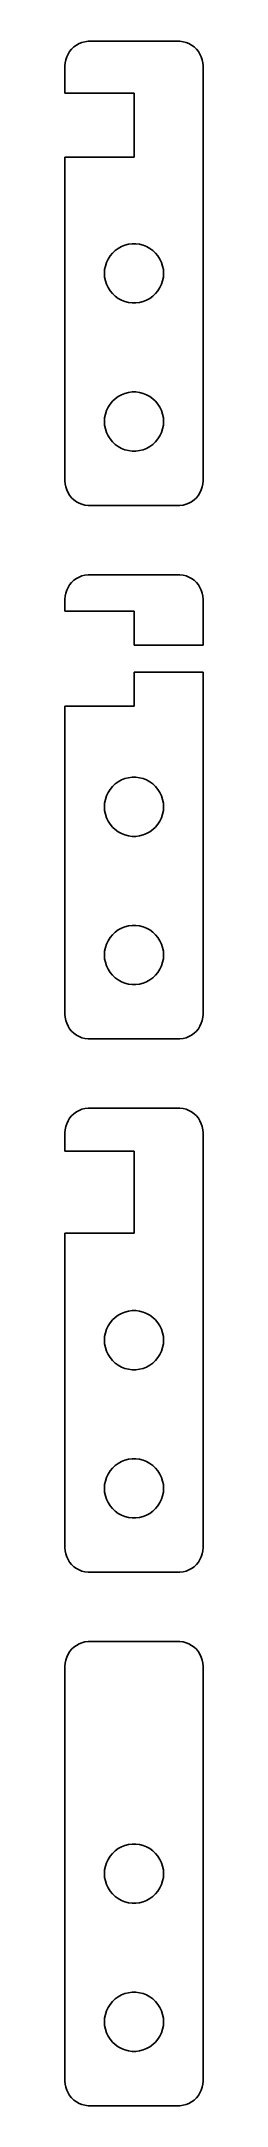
# Model space of a CAD drawing. Header units: metres. Extents: x -7 to 7, y -23 to 185.
import ezdxf

# ---------------------------------------------------------------- set-up
doc = ezdxf.new("R2010")
doc.units = ezdxf.units.M

msp = doc.modelspace()

# ---------------------------------------------------------------- linework, layer by layer
for p, q in [((-6.82443, 183.92), (-6.92145, 183.622)), ((-6.69077, 184.204), (-6.82443, 183.92)), ((-6.52254, 184.469), (-6.69077, 184.204)), ((-6.32242, 184.711), (-6.52254, 184.469)), ((-6.09355, 184.926), (-6.32242, 184.711)), ((-5.83955, 185.111), (-6.09355, 184.926)), ((-5.56444, 185.262), (-5.83955, 185.111)), ((-5.27254, 185.378), (-5.56444, 185.262)), ((-4.96844, 185.456), (-5.27254, 185.378)), ((-4.65697, 185.495), (-4.96844, 185.456)), ((4.65697, 185.495), (-4.65697, 185.495)), ((4.96844, 185.456), (4.65697, 185.495)), ((5.27254, 185.378), (4.96844, 185.456)), ((5.56444, 185.262), (5.27254, 185.378)), ((5.83955, 185.111), (5.56444, 185.262)), ((6.09355, 184.926), (5.83955, 185.111)), ((6.32242, 184.711), (6.09355, 184.926)), ((6.52254, 184.469), (6.32242, 184.711)), ((6.69077, 184.204), (6.52254, 184.469)), ((6.82443, 183.92), (6.69077, 184.204)), ((6.92145, 183.622), (6.82443, 183.92)), ((-6.98029, 183.313), (-7, 183)), ((-7, 183), (-7, 180.242)), ((-6.92145, 183.622), (-6.98029, 183.313)), ((6.98029, 183.313), (6.92145, 183.622)), ((7, 183), (6.98029, 183.313)), ((7, 141), (7, 183)), ((-7, 180.242), (0, 180.242)), ((0, 180.242), (0, 173.758)), ((0, 173.758), (-7, 173.758)), ((-7, 173.758), (-7, 141)), ((-2.90575, 162.746), (-2.78932, 163.104)), ((-2.78932, 163.104), (-2.62891, 163.445)), ((-2.62891, 163.445), (-2.42705, 163.763)), ((-2.42705, 163.763), (-2.1869, 164.054)), ((-2.1869, 164.054), (-1.91226, 164.312)), ((-1.91226, 164.312), (-1.60747, 164.533)), ((-1.60747, 164.533), (-1.27733, 164.714)), ((-1.27733, 164.714), (-0.927048, 164.853)), ((-0.927048, 164.853), (-0.562134, 164.947)), ((-0.562134, 164.947), (-0.18837, 164.994)), ((-0.18837, 164.994), (0.18837, 164.994)), ((0.18837, 164.994), (0.562134, 164.947)), ((0.562134, 164.947), (0.927048, 164.853)), ((0.927048, 164.853), (1.27733, 164.714)), ((1.27733, 164.714), (1.60747, 164.533)), ((1.60747, 164.533), (1.91226, 164.312)), ((1.91226, 164.312), (2.1869, 164.054)), ((2.1869, 164.054), (2.42705, 163.763)), ((2.42705, 163.763), (2.62891, 163.445)), ((2.62891, 163.445), (2.78932, 163.104)), ((2.78932, 163.104), (2.90575, 162.746)), ((-3, 162), (-2.97633, 162.376)), ((-2.97633, 161.624), (-3, 162)), ((-2.97633, 162.376), (-2.90575, 162.746)), ((-2.90575, 161.254), (-2.97633, 161.624)), ((-2.78932, 160.896), (-2.90575, 161.254)), ((2.90575, 161.254), (2.78932, 160.896)), ((2.90575, 162.746), (2.97633, 162.376)), ((2.97633, 161.624), (2.90575, 161.254)), ((2.97633, 162.376), (3, 162)), ((3, 162), (2.97633, 161.624)), ((-2.62891, 160.555), (-2.78932, 160.896)), ((-2.42705, 160.237), (-2.62891, 160.555)), ((-2.1869, 159.946), (-2.42705, 160.237)), ((-1.91226, 159.688), (-2.1869, 159.946)), ((-1.60747, 159.467), (-1.91226, 159.688)), ((-1.27733, 159.286), (-1.60747, 159.467)), ((-0.927048, 159.147), (-1.27733, 159.286)), ((-0.562134, 159.053), (-0.927048, 159.147)), ((-0.18837, 159.006), (-0.562134, 159.053)), ((0.18837, 159.006), (-0.18837, 159.006)), ((0.562134, 159.053), (0.18837, 159.006)), ((0.927048, 159.147), (0.562134, 159.053)), ((1.27733, 159.286), (0.927048, 159.147)), ((1.60747, 159.467), (1.27733, 159.286)), ((1.91226, 159.688), (1.60747, 159.467)), ((2.1869, 159.946), (1.91226, 159.688)), ((2.42705, 160.237), (2.1869, 159.946)), ((2.62891, 160.555), (2.42705, 160.237)), ((2.78932, 160.896), (2.62891, 160.555)), ((-2.78932, 148.104), (-2.62891, 148.445)), ((-2.62891, 148.445), (-2.42705, 148.763)), ((-2.42705, 148.763), (-2.1869, 149.054)), ((-2.1869, 149.054), (-1.91226, 149.312)), ((-1.91226, 149.312), (-1.60747, 149.533)), ((-1.60747, 149.533), (-1.27733, 149.714)), ((-1.27733, 149.714), (-0.927048, 149.853)), ((-0.927048, 149.853), (-0.562134, 149.947)), ((-0.562134, 149.947), (-0.18837, 149.994)), ((-0.18837, 149.994), (0.18837, 149.994)), ((0.18837, 149.994), (0.562134, 149.947)), ((0.562134, 149.947), (0.927048, 149.853)), ((0.927048, 149.853), (1.27733, 149.714)), ((1.27733, 149.714), (1.60747, 149.533)), ((1.60747, 149.533), (1.91226, 149.312)), ((1.91226, 149.312), (2.1869, 149.054)), ((2.1869, 149.054), (2.42705, 148.763)), ((2.42705, 148.763), (2.62891, 148.445)), ((2.62891, 148.445), (2.78932, 148.104)), ((-3, 147), (-2.97633, 147.376)), ((-2.97633, 146.624), (-3, 147)), ((-2.97633, 147.376), (-2.90575, 147.746)), ((-2.90575, 146.254), (-2.97633, 146.624)), ((-2.90575, 147.746), (-2.78932, 148.104)), ((2.78932, 148.104), (2.90575, 147.746)), ((2.90575, 147.746), (2.97633, 147.376)), ((2.97633, 146.624), (2.90575, 146.254)), ((2.97633, 147.376), (3, 147)), ((3, 147), (2.97633, 146.624)), ((-2.78932, 145.896), (-2.90575, 146.254)), ((-2.62891, 145.555), (-2.78932, 145.896)), ((-2.42705, 145.237), (-2.62891, 145.555)), ((-2.1869, 144.946), (-2.42705, 145.237)), ((-1.91226, 144.688), (-2.1869, 144.946)), ((-1.60747, 144.467), (-1.91226, 144.688)), ((-1.27733, 144.286), (-1.60747, 144.467)), ((-0.927048, 144.147), (-1.27733, 144.286)), ((1.27733, 144.286), (0.927048, 144.147)), ((1.60747, 144.467), (1.27733, 144.286)), ((1.91226, 144.688), (1.60747, 144.467)), ((2.1869, 144.946), (1.91226, 144.688)), ((2.42705, 145.237), (2.1869, 144.946)), ((2.62891, 145.555), (2.42705, 145.237)), ((2.78932, 145.896), (2.62891, 145.555)), ((2.90575, 146.254), (2.78932, 145.896)), ((-0.562134, 144.053), (-0.927048, 144.147)), ((-0.18837, 144.006), (-0.562134, 144.053)), ((0.18837, 144.006), (-0.18837, 144.006)), ((0.562134, 144.053), (0.18837, 144.006)), ((0.927048, 144.147), (0.562134, 144.053)), ((-7, 141), (-6.98029, 140.687)), ((-6.98029, 140.687), (-6.92145, 140.378)), ((-6.92145, 140.378), (-6.82443, 140.08)), ((-6.82443, 140.08), (-6.69077, 139.796)), ((6.69077, 139.796), (6.82443, 140.08)), ((6.82443, 140.08), (6.92145, 140.378)), ((6.92145, 140.378), (6.98029, 140.687)), ((6.98029, 140.687), (7, 141)), ((-6.69077, 139.796), (-6.52254, 139.531)), ((-6.52254, 139.531), (-6.32242, 139.289)), ((-6.32242, 139.289), (-6.09355, 139.074)), ((-6.09355, 139.074), (-5.83955, 138.889)), ((-5.83955, 138.889), (-5.56444, 138.738)), ((-5.56444, 138.738), (-5.27254, 138.622)), ((-5.27254, 138.622), (-4.96844, 138.544)), ((-4.96844, 138.544), (-4.65697, 138.505)), ((-4.65697, 138.505), (4.65697, 138.505)), ((4.65697, 138.505), (4.96844, 138.544)), ((4.96844, 138.544), (5.27254, 138.622)), ((5.27254, 138.622), (5.56444, 138.738)), ((5.56444, 138.738), (5.83955, 138.889)), ((5.83955, 138.889), (6.09355, 139.074)), ((6.09355, 139.074), (6.32242, 139.289)), ((6.32242, 139.289), (6.52254, 139.531)), ((6.52254, 139.531), (6.69077, 139.796)), ((-6.92145, 129.622), (-6.98029, 129.313)), ((-6.82443, 129.92), (-6.92145, 129.622)), ((-6.69077, 130.204), (-6.82443, 129.92)), ((-6.52254, 130.469), (-6.69077, 130.204)), ((-6.32242, 130.711), (-6.52254, 130.469)), ((-6.09355, 130.926), (-6.32242, 130.711)), ((-5.83955, 131.111), (-6.09355, 130.926)), ((-5.56444, 131.262), (-5.83955, 131.111)), ((-5.27254, 131.378), (-5.56444, 131.262)), ((-4.96844, 131.456), (-5.27254, 131.378)), ((-4.65697, 131.495), (-4.96844, 131.456)), ((4.65697, 131.495), (-4.65697, 131.495)), ((4.96844, 131.456), (4.65697, 131.495)), ((5.27254, 131.378), (4.96844, 131.456)), ((5.56444, 131.262), (5.27254, 131.378)), ((5.83955, 131.111), (5.56444, 131.262)), ((6.09355, 130.926), (5.83955, 131.111)), ((6.32242, 130.711), (6.09355, 130.926)), ((6.52254, 130.469), (6.32242, 130.711)), ((6.69077, 130.204), (6.52254, 130.469)), ((6.82443, 129.92), (6.69077, 130.204)), ((6.92145, 129.622), (6.82443, 129.92)), ((6.98029, 129.313), (6.92145, 129.622)), ((-6.98029, 129.313), (-7, 129)), ((-7, 129), (-7, 127.803)), ((-7, 127.803), (0, 127.803)), ((0, 127.803), (0, 124.373)), ((7, 129), (6.98029, 129.313)), ((7, 124.373), (7, 129)), ((0, 124.373), (7, 124.373)), ((7, 121.627), (0, 121.627)), ((0, 121.627), (0, 118.197)), ((7, 87), (7, 121.627)), ((0, 118.197), (-7, 118.197)), ((-7, 118.197), (-7, 87)), ((-1.27733, 110.714), (-0.927048, 110.853)), ((-0.927048, 110.853), (-0.562134, 110.947)), ((-0.562134, 110.947), (-0.18837, 110.994)), ((-0.18837, 110.994), (0.18837, 110.994)), ((0.18837, 110.994), (0.562134, 110.947)), ((0.562134, 110.947), (0.927048, 110.853)), ((0.927048, 110.853), (1.27733, 110.714)), ((-2.97633, 108.376), (-2.90575, 108.746)), ((-2.90575, 108.746), (-2.78932, 109.104)), ((-2.78932, 109.104), (-2.62891, 109.445)), ((-2.62891, 109.445), (-2.42705, 109.763)), ((-2.42705, 109.763), (-2.1869, 110.054)), ((-2.1869, 110.054), (-1.91226, 110.312)), ((-1.91226, 110.312), (-1.60747, 110.533)), ((-1.60747, 110.533), (-1.27733, 110.714)), ((1.27733, 110.714), (1.60747, 110.533)), ((1.60747, 110.533), (1.91226, 110.312)), ((1.91226, 110.312), (2.1869, 110.054)), ((2.1869, 110.054), (2.42705, 109.763)), ((2.42705, 109.763), (2.62891, 109.445)), ((2.62891, 109.445), (2.78932, 109.104)), ((2.78932, 109.104), (2.90575, 108.746)), ((2.90575, 108.746), (2.97633, 108.376)), ((-3, 108), (-2.97633, 108.376)), ((-2.97633, 107.624), (-3, 108)), ((-2.90575, 107.254), (-2.97633, 107.624)), ((-2.78932, 106.896), (-2.90575, 107.254)), ((-2.62891, 106.555), (-2.78932, 106.896)), ((2.78932, 106.896), (2.62891, 106.555)), ((2.90575, 107.254), (2.78932, 106.896)), ((2.97633, 107.624), (2.90575, 107.254)), ((2.97633, 108.376), (3, 108)), ((3, 108), (2.97633, 107.624)), ((-2.42705, 106.237), (-2.62891, 106.555)), ((-2.1869, 105.946), (-2.42705, 106.237)), ((-1.91226, 105.688), (-2.1869, 105.946)), ((-1.60747, 105.467), (-1.91226, 105.688)), ((-1.27733, 105.286), (-1.60747, 105.467)), ((-0.927048, 105.147), (-1.27733, 105.286)), ((-0.562134, 105.053), (-0.927048, 105.147)), ((-0.18837, 105.006), (-0.562134, 105.053)), ((0.18837, 105.006), (-0.18837, 105.006)), ((0.562134, 105.053), (0.18837, 105.006)), ((0.927048, 105.147), (0.562134, 105.053)), ((1.27733, 105.286), (0.927048, 105.147)), ((1.60747, 105.467), (1.27733, 105.286)), ((1.91226, 105.688), (1.60747, 105.467)), ((2.1869, 105.946), (1.91226, 105.688)), ((2.42705, 106.237), (2.1869, 105.946)), ((2.62891, 106.555), (2.42705, 106.237)), ((-2.90575, 93.7461), (-2.78932, 94.1044)), ((-2.78932, 94.1044), (-2.62891, 94.4453)), ((-2.62891, 94.4453), (-2.42705, 94.7634)), ((-2.42705, 94.7634), (-2.1869, 95.0536)), ((-2.1869, 95.0536), (-1.91226, 95.3116)), ((-1.91226, 95.3116), (-1.60747, 95.533)), ((-1.60747, 95.533), (-1.27733, 95.7145)), ((-1.27733, 95.7145), (-0.927048, 95.8532)), ((-0.927048, 95.8532), (-0.562134, 95.9469)), ((-0.562134, 95.9469), (-0.18837, 95.9941)), ((-0.18837, 95.9941), (0.18837, 95.9941)), ((0.18837, 95.9941), (0.562134, 95.9469)), ((0.562134, 95.9469), (0.927048, 95.8532)), ((0.927048, 95.8532), (1.27733, 95.7145)), ((1.27733, 95.7145), (1.60747, 95.533)), ((1.60747, 95.533), (1.91226, 95.3116)), ((1.91226, 95.3116), (2.1869, 95.0536)), ((2.1869, 95.0536), (2.42705, 94.7634)), ((2.42705, 94.7634), (2.62891, 94.4453)), ((2.62891, 94.4453), (2.78932, 94.1044)), ((2.78932, 94.1044), (2.90575, 93.7461)), ((-3, 93), (-2.97633, 93.376)), ((-2.97633, 92.624), (-3, 93)), ((-2.97633, 93.376), (-2.90575, 93.7461)), ((-2.90575, 92.2539), (-2.97633, 92.624)), ((-2.78932, 91.8956), (-2.90575, 92.2539)), ((2.90575, 92.2539), (2.78932, 91.8956)), ((2.90575, 93.7461), (2.97633, 93.376)), ((2.97633, 92.624), (2.90575, 92.2539)), ((2.97633, 93.376), (3, 93)), ((3, 93), (2.97633, 92.624)), ((-2.62891, 91.5547), (-2.78932, 91.8956)), ((-2.42705, 91.2366), (-2.62891, 91.5547)), ((-2.1869, 90.9464), (-2.42705, 91.2366)), ((-1.91226, 90.6885), (-2.1869, 90.9464)), ((-1.60747, 90.467), (-1.91226, 90.6885)), ((-1.27733, 90.2855), (-1.60747, 90.467)), ((-0.927048, 90.1468), (-1.27733, 90.2855)), ((-0.562134, 90.0531), (-0.927048, 90.1468)), ((-0.18837, 90.0059), (-0.562134, 90.0531)), ((0.18837, 90.0059), (-0.18837, 90.0059)), ((0.562134, 90.0531), (0.18837, 90.0059)), ((0.927048, 90.1468), (0.562134, 90.0531)), ((1.27733, 90.2855), (0.927048, 90.1468)), ((1.60747, 90.467), (1.27733, 90.2855)), ((1.91226, 90.6885), (1.60747, 90.467)), ((2.1869, 90.9464), (1.91226, 90.6885)), ((2.42705, 91.2366), (2.1869, 90.9464)), ((2.62891, 91.5547), (2.42705, 91.2366)), ((2.78932, 91.8956), (2.62891, 91.5547)), ((-7, 87), (-6.98029, 86.6867)), ((-6.98029, 86.6867), (-6.92145, 86.3783)), ((-6.92145, 86.3783), (-6.82443, 86.0797)), ((-6.82443, 86.0797), (-6.69077, 85.7956)), ((-6.69077, 85.7956), (-6.52254, 85.5305)), ((6.52254, 85.5305), (6.69077, 85.7956)), ((6.69077, 85.7956), (6.82443, 86.0797)), ((6.82443, 86.0797), (6.92145, 86.3783)), ((6.92145, 86.3783), (6.98029, 86.6867)), ((6.98029, 86.6867), (7, 87)), ((-6.52254, 85.5305), (-6.32242, 85.2886)), ((-6.32242, 85.2886), (-6.09355, 85.0737)), ((-6.09355, 85.0737), (-5.83955, 84.8892)), ((-5.83955, 84.8892), (-5.56444, 84.7379)), ((-5.56444, 84.7379), (-5.27254, 84.6224)), ((-5.27254, 84.6224), (-4.96844, 84.5443)), ((-4.96844, 84.5443), (-4.65697, 84.5049)), ((-4.65697, 84.5049), (4.65697, 84.5049)), ((4.65697, 84.5049), (4.96844, 84.5443)), ((4.96844, 84.5443), (5.27254, 84.6224)), ((5.27254, 84.6224), (5.56444, 84.7379)), ((5.56444, 84.7379), (5.83955, 84.8892)), ((5.83955, 84.8892), (6.09355, 85.0737)), ((6.09355, 85.0737), (6.32242, 85.2886)), ((6.32242, 85.2886), (6.52254, 85.5305)), ((-5.27254, 77.3776), (-5.56444, 77.2621)), ((-4.96844, 77.4557), (-5.27254, 77.3776)), ((-4.65697, 77.4951), (-4.96844, 77.4557)), ((4.65697, 77.4951), (-4.65697, 77.4951)), ((4.96844, 77.4557), (4.65697, 77.4951)), ((5.27254, 77.3776), (4.96844, 77.4557)), ((5.56444, 77.2621), (5.27254, 77.3776)), ((-6.98029, 75.3133), (-7, 75)), ((-6.92145, 75.6217), (-6.98029, 75.3133)), ((-6.82443, 75.9203), (-6.92145, 75.6217)), ((-6.69077, 76.2044), (-6.82443, 75.9203)), ((-6.52254, 76.4695), (-6.69077, 76.2044)), ((-6.32242, 76.7114), (-6.52254, 76.4695)), ((-6.09355, 76.9263), (-6.32242, 76.7114)), ((-5.83955, 77.1108), (-6.09355, 76.9263)), ((-5.56444, 77.2621), (-5.83955, 77.1108)), ((5.83955, 77.1108), (5.56444, 77.2621)), ((6.09355, 76.9263), (5.83955, 77.1108)), ((6.32242, 76.7114), (6.09355, 76.9263)), ((6.52254, 76.4695), (6.32242, 76.7114)), ((6.69077, 76.2044), (6.52254, 76.4695)), ((6.82443, 75.9203), (6.69077, 76.2044)), ((6.92145, 75.6217), (6.82443, 75.9203)), ((6.98029, 75.3133), (6.92145, 75.6217)), ((7, 75), (6.98029, 75.3133)), ((-7, 75), (-7, 73.1493)), ((-7, 73.1493), (0, 73.1493)), ((0, 73.1493), (0, 64.8507)), ((7, 33), (7, 75)), ((0, 64.8507), (-7, 64.8507)), ((-7, 64.8507), (-7, 33)), ((-1.91226, 56.3115), (-1.60747, 56.533)), ((-1.60747, 56.533), (-1.27733, 56.7145)), ((-1.27733, 56.7145), (-0.927048, 56.8532)), ((-0.927048, 56.8532), (-0.562134, 56.9469)), ((-0.562134, 56.9469), (-0.18837, 56.9941)), ((-0.18837, 56.9941), (0.18837, 56.9941)), ((0.18837, 56.9941), (0.562134, 56.9469)), ((0.562134, 56.9469), (0.927048, 56.8532)), ((0.927048, 56.8532), (1.27733, 56.7145)), ((1.27733, 56.7145), (1.60747, 56.533)), ((1.60747, 56.533), (1.91226, 56.3115)), ((-3, 54), (-2.97633, 54.376)), ((-2.97633, 54.376), (-2.90575, 54.7461)), ((-2.90575, 54.7461), (-2.78932, 55.1044)), ((-2.78932, 55.1044), (-2.62891, 55.4453)), ((-2.62891, 55.4453), (-2.42705, 55.7634)), ((-2.42705, 55.7634), (-2.1869, 56.0536)), ((-2.1869, 56.0536), (-1.91226, 56.3115)), ((1.91226, 56.3115), (2.1869, 56.0536)), ((2.1869, 56.0536), (2.42705, 55.7634)), ((2.42705, 55.7634), (2.62891, 55.4453)), ((2.62891, 55.4453), (2.78932, 55.1044)), ((2.78932, 55.1044), (2.90575, 54.7461)), ((2.90575, 54.7461), (2.97633, 54.376)), ((2.97633, 54.376), (3, 54)), ((-2.97633, 53.624), (-3, 54)), ((-2.90575, 53.2539), (-2.97633, 53.624)), ((-2.78932, 52.8956), (-2.90575, 53.2539)), ((-2.62891, 52.5547), (-2.78932, 52.8956)), ((-2.42705, 52.2366), (-2.62891, 52.5547)), ((2.62891, 52.5547), (2.42705, 52.2366)), ((2.78932, 52.8956), (2.62891, 52.5547)), ((2.90575, 53.2539), (2.78932, 52.8956)), ((2.97633, 53.624), (2.90575, 53.2539)), ((3, 54), (2.97633, 53.624)), ((-2.1869, 51.9464), (-2.42705, 52.2366)), ((-1.91226, 51.6885), (-2.1869, 51.9464)), ((-1.60747, 51.467), (-1.91226, 51.6885)), ((-1.27733, 51.2855), (-1.60747, 51.467)), ((-0.927048, 51.1468), (-1.27733, 51.2855)), ((-0.562134, 51.0531), (-0.927048, 51.1468)), ((-0.18837, 51.0059), (-0.562134, 51.0531)), ((0.18837, 51.0059), (-0.18837, 51.0059)), ((0.562134, 51.0531), (0.18837, 51.0059)), ((0.927048, 51.1468), (0.562134, 51.0531)), ((1.27733, 51.2855), (0.927048, 51.1468)), ((1.60747, 51.467), (1.27733, 51.2855)), ((1.91226, 51.6885), (1.60747, 51.467)), ((2.1869, 51.9464), (1.91226, 51.6885)), ((2.42705, 52.2366), (2.1869, 51.9464)), ((-1.27733, 41.7145), (-0.927048, 41.8532)), ((-0.927048, 41.8532), (-0.562134, 41.9469)), ((-0.562134, 41.9469), (-0.18837, 41.9941)), ((-0.18837, 41.9941), (0.18837, 41.9941)), ((0.18837, 41.9941), (0.562134, 41.9469)), ((0.562134, 41.9469), (0.927048, 41.8532)), ((0.927048, 41.8532), (1.27733, 41.7145)), ((-2.97633, 39.376), (-2.90575, 39.7461)), ((-2.90575, 39.7461), (-2.78932, 40.1044)), ((-2.78932, 40.1044), (-2.62891, 40.4453)), ((-2.62891, 40.4453), (-2.42705, 40.7634)), ((-2.42705, 40.7634), (-2.1869, 41.0536)), ((-2.1869, 41.0536), (-1.91226, 41.3116)), ((-1.91226, 41.3116), (-1.60747, 41.533)), ((-1.60747, 41.533), (-1.27733, 41.7145)), ((1.27733, 41.7145), (1.60747, 41.533)), ((1.60747, 41.533), (1.91226, 41.3116)), ((1.91226, 41.3116), (2.1869, 41.0536)), ((2.1869, 41.0536), (2.42705, 40.7634)), ((2.42705, 40.7634), (2.62891, 40.4453)), ((2.62891, 40.4453), (2.78932, 40.1044)), ((2.78932, 40.1044), (2.90575, 39.7461)), ((2.90575, 39.7461), (2.97633, 39.376)), ((-3, 39), (-2.97633, 39.376)), ((-2.97633, 38.624), (-3, 39)), ((-2.90575, 38.2539), (-2.97633, 38.624)), ((-2.78932, 37.8956), (-2.90575, 38.2539)), ((-2.62891, 37.5547), (-2.78932, 37.8956)), ((2.78932, 37.8956), (2.62891, 37.5547)), ((2.90575, 38.2539), (2.78932, 37.8956)), ((2.97633, 38.624), (2.90575, 38.2539)), ((2.97633, 39.376), (3, 39)), ((3, 39), (2.97633, 38.624)), ((-2.42705, 37.2366), (-2.62891, 37.5547)), ((-2.1869, 36.9464), (-2.42705, 37.2366)), ((-1.91226, 36.6885), (-2.1869, 36.9464)), ((-1.60747, 36.467), (-1.91226, 36.6885)), ((-1.27733, 36.2855), (-1.60747, 36.467)), ((-0.927048, 36.1468), (-1.27733, 36.2855)), ((-0.562134, 36.0531), (-0.927048, 36.1468)), ((-0.18837, 36.0059), (-0.562134, 36.0531)), ((0.18837, 36.0059), (-0.18837, 36.0059)), ((0.562134, 36.0531), (0.18837, 36.0059)), ((0.927048, 36.1468), (0.562134, 36.0531)), ((1.27733, 36.2855), (0.927048, 36.1468)), ((1.60747, 36.467), (1.27733, 36.2855)), ((1.91226, 36.6885), (1.60747, 36.467)), ((2.1869, 36.9464), (1.91226, 36.6885)), ((2.42705, 37.2366), (2.1869, 36.9464)), ((2.62891, 37.5547), (2.42705, 37.2366)), ((-7, 33), (-6.98029, 32.6867)), ((-6.98029, 32.6867), (-6.92145, 32.3783)), ((-6.92145, 32.3783), (-6.82443, 32.0797)), ((-6.82443, 32.0797), (-6.69077, 31.7956)), ((-6.69077, 31.7956), (-6.52254, 31.5305)), ((-6.52254, 31.5305), (-6.32242, 31.2886)), ((6.32242, 31.2886), (6.52254, 31.5305)), ((6.52254, 31.5305), (6.69077, 31.7956)), ((6.69077, 31.7956), (6.82443, 32.0797)), ((6.82443, 32.0797), (6.92145, 32.3783)), ((6.92145, 32.3783), (6.98029, 32.6867)), ((6.98029, 32.6867), (7, 33)), ((-6.32242, 31.2886), (-6.09355, 31.0737)), ((-6.09355, 31.0737), (-5.83955, 30.8892)), ((-5.83955, 30.8892), (-5.56444, 30.7379)), ((-5.56444, 30.7379), (-5.27254, 30.6224)), ((-5.27254, 30.6224), (-4.96844, 30.5443)), ((-4.96844, 30.5443), (-4.65697, 30.5049)), ((-4.65697, 30.5049), (4.65697, 30.5049)), ((4.65697, 30.5049), (4.96844, 30.5443)), ((4.96844, 30.5443), (5.27254, 30.6224)), ((5.27254, 30.6224), (5.56444, 30.7379)), ((5.56444, 30.7379), (5.83955, 30.8892)), ((5.83955, 30.8892), (6.09355, 31.0737)), ((6.09355, 31.0737), (6.32242, 31.2886)), ((-5.83955, 23.1108), (-6.09355, 22.9263)), ((-5.56444, 23.2621), (-5.83955, 23.1108)), ((-5.27254, 23.3776), (-5.56444, 23.2621)), ((-4.96844, 23.4557), (-5.27254, 23.3776)), ((-4.65697, 23.4951), (-4.96844, 23.4557)), ((4.65697, 23.4951), (-4.65697, 23.4951)), ((4.96844, 23.4557), (4.65697, 23.4951)), ((5.27254, 23.3776), (4.96844, 23.4557)), ((5.56444, 23.2621), (5.27254, 23.3776)), ((5.83955, 23.1108), (5.56444, 23.2621)), ((6.09355, 22.9263), (5.83955, 23.1108)), ((-6.98029, 21.3133), (-7, 21)), ((-7, 21), (-7, -21)), ((-6.92145, 21.6217), (-6.98029, 21.3133)), ((-6.82443, 21.9203), (-6.92145, 21.6217)), ((-6.69077, 22.2044), (-6.82443, 21.9203)), ((-6.52254, 22.4695), (-6.69077, 22.2044)), ((-6.32242, 22.7114), (-6.52254, 22.4695)), ((-6.09355, 22.9263), (-6.32242, 22.7114)), ((6.32242, 22.7114), (6.09355, 22.9263)), ((6.52254, 22.4695), (6.32242, 22.7114)), ((6.69077, 22.2044), (6.52254, 22.4695)), ((6.82443, 21.9203), (6.69077, 22.2044)), ((6.92145, 21.6217), (6.82443, 21.9203)), ((6.98029, 21.3133), (6.92145, 21.6217)), ((7, 21), (6.98029, 21.3133)), ((7, -21), (7, 21)), ((-2.1869, 2.05363), (-1.91226, 2.31154)), ((-1.91226, 2.31154), (-1.60747, 2.53297)), ((-1.60747, 2.53297), (-1.27733, 2.71448)), ((-1.27733, 2.71448), (-0.927048, 2.85316)), ((-0.927048, 2.85316), (-0.562134, 2.94685)), ((-0.562134, 2.94685), (-0.18837, 2.99408)), ((-0.18837, 2.99408), (0.18837, 2.99408)), ((0.18837, 2.99408), (0.562134, 2.94685)), ((0.562134, 2.94685), (0.927048, 2.85316)), ((0.927048, 2.85316), (1.27733, 2.71448)), ((1.27733, 2.71448), (1.60747, 2.53297)), ((1.60747, 2.53297), (1.91226, 2.31154)), ((1.91226, 2.31154), (2.1869, 2.05363)), ((-3, 0), (-2.97633, 0.375992)), ((-2.97633, -0.375992), (-3, 0)), ((-2.97633, 0.375992), (-2.90575, 0.746063)), ((-2.90575, 0.746063), (-2.78932, 1.10437)), ((-2.78932, 1.10437), (-2.62891, 1.44525)), ((-2.62891, 1.44525), (-2.42705, 1.76335)), ((-2.42705, 1.76335), (-2.1869, 2.05363)), ((2.1869, 2.05363), (2.42705, 1.76335)), ((2.42705, 1.76335), (2.62891, 1.44525)), ((2.62891, 1.44525), (2.78932, 1.10437)), ((2.78932, 1.10437), (2.90575, 0.746063)), ((2.90575, 0.746063), (2.97633, 0.375992)), ((2.97633, 0.375992), (3, 0)), ((3, 0), (2.97633, -0.375992)), ((-2.90575, -0.746063), (-2.97633, -0.375992)), ((-2.78932, -1.10437), (-2.90575, -0.746063)), ((-2.62891, -1.44525), (-2.78932, -1.10437)), ((-2.42705, -1.76335), (-2.62891, -1.44525)), ((-2.1869, -2.05363), (-2.42705, -1.76335)), ((-1.91226, -2.31154), (-2.1869, -2.05363)), ((2.1869, -2.05363), (1.91226, -2.31154)), ((2.42705, -1.76335), (2.1869, -2.05363)), ((2.62891, -1.44525), (2.42705, -1.76335)), ((2.78932, -1.10437), (2.62891, -1.44525)), ((2.90575, -0.746063), (2.78932, -1.10437)), ((2.97633, -0.375992), (2.90575, -0.746063)), ((-1.60747, -2.53297), (-1.91226, -2.31154)), ((-1.27733, -2.71448), (-1.60747, -2.53297)), ((-0.927048, -2.85316), (-1.27733, -2.71448)), ((-0.562134, -2.94685), (-0.927048, -2.85316)), ((-0.18837, -2.99408), (-0.562134, -2.94685)), ((0.18837, -2.99408), (-0.18837, -2.99408)), ((0.562134, -2.94685), (0.18837, -2.99408)), ((0.927048, -2.85316), (0.562134, -2.94685)), ((1.27733, -2.71448), (0.927048, -2.85316)), ((1.60747, -2.53297), (1.27733, -2.71448)), ((1.91226, -2.31154), (1.60747, -2.53297)), ((-1.91226, -12.6884), (-1.60747, -12.467)), ((-1.60747, -12.467), (-1.27733, -12.2855)), ((-1.27733, -12.2855), (-0.927048, -12.1468)), ((-0.927048, -12.1468), (-0.562134, -12.0531)), ((-0.562134, -12.0531), (-0.18837, -12.0059)), ((-0.18837, -12.0059), (0.18837, -12.0059)), ((0.18837, -12.0059), (0.562134, -12.0531)), ((0.562134, -12.0531), (0.927048, -12.1468)), ((0.927048, -12.1468), (1.27733, -12.2855)), ((1.27733, -12.2855), (1.60747, -12.467)), ((1.60747, -12.467), (1.91226, -12.6884)), ((-3, -15), (-2.97633, -14.624)), ((-2.97633, -14.624), (-2.90575, -14.2539)), ((-2.90575, -14.2539), (-2.78932, -13.8956)), ((-2.78932, -13.8956), (-2.62891, -13.5547)), ((-2.62891, -13.5547), (-2.42705, -13.2366)), ((-2.42705, -13.2366), (-2.1869, -12.9464)), ((-2.1869, -12.9464), (-1.91226, -12.6884)), ((1.91226, -12.6884), (2.1869, -12.9464)), ((2.1869, -12.9464), (2.42705, -13.2366)), ((2.42705, -13.2366), (2.62891, -13.5547)), ((2.62891, -13.5547), (2.78932, -13.8956)), ((2.78932, -13.8956), (2.90575, -14.2539)), ((2.90575, -14.2539), (2.97633, -14.624)), ((2.97633, -14.624), (3, -15)), ((-2.97633, -15.376), (-3, -15)), ((-2.90575, -15.7461), (-2.97633, -15.376)), ((-2.78932, -16.1044), (-2.90575, -15.7461)), ((-2.62891, -16.4453), (-2.78932, -16.1044)), ((-2.42705, -16.7634), (-2.62891, -16.4453)), ((2.62891, -16.4453), (2.42705, -16.7634)), ((2.78932, -16.1044), (2.62891, -16.4453)), ((2.90575, -15.7461), (2.78932, -16.1044)), ((2.97633, -15.376), (2.90575, -15.7461)), ((3, -15), (2.97633, -15.376)), ((-2.1869, -17.0536), (-2.42705, -16.7634)), ((-1.91226, -17.3115), (-2.1869, -17.0536)), ((-1.60747, -17.533), (-1.91226, -17.3115)), ((-1.27733, -17.7145), (-1.60747, -17.533)), ((-0.927048, -17.8532), (-1.27733, -17.7145)), ((-0.562134, -17.9469), (-0.927048, -17.8532)), ((-0.18837, -17.9941), (-0.562134, -17.9469)), ((0.18837, -17.9941), (-0.18837, -17.9941)), ((0.562134, -17.9469), (0.18837, -17.9941)), ((0.927048, -17.8532), (0.562134, -17.9469)), ((1.27733, -17.7145), (0.927048, -17.8532)), ((1.60747, -17.533), (1.27733, -17.7145)), ((1.91226, -17.3115), (1.60747, -17.533)), ((2.1869, -17.0536), (1.91226, -17.3115)), ((2.42705, -16.7634), (2.1869, -17.0536)), ((-7, -21), (-6.98029, -21.3133)), ((-6.98029, -21.3133), (-6.92145, -21.6217)), ((-6.92145, -21.6217), (-6.82443, -21.9203)), ((-6.82443, -21.9203), (-6.69077, -22.2044)), ((-6.69077, -22.2044), (-6.52254, -22.4695)), ((-6.52254, -22.4695), (-6.32242, -22.7114)), ((-6.32242, -22.7114), (-6.09355, -22.9263)), ((-6.09355, -22.9263), (-5.83955, -23.1108)), ((5.83955, -23.1108), (6.09355, -22.9263)), ((6.09355, -22.9263), (6.32242, -22.7114)), ((6.32242, -22.7114), (6.52254, -22.4695)), ((6.52254, -22.4695), (6.69077, -22.2044)), ((6.69077, -22.2044), (6.82443, -21.9203)), ((6.82443, -21.9203), (6.92145, -21.6217)), ((6.92145, -21.6217), (6.98029, -21.3133)), ((6.98029, -21.3133), (7, -21)), ((-5.83955, -23.1108), (-5.56444, -23.2621)), ((-5.56444, -23.2621), (-5.27254, -23.3776)), ((-5.27254, -23.3776), (-4.96844, -23.4557)), ((-4.96844, -23.4557), (-4.65697, -23.4951)), ((-4.65697, -23.4951), (4.65697, -23.4951)), ((4.65697, -23.4951), (4.96844, -23.4557)), ((4.96844, -23.4557), (5.27254, -23.3776)), ((5.27254, -23.3776), (5.56444, -23.2621)), ((5.56444, -23.2621), (5.83955, -23.1108))]:
    msp.add_line(p, q)

doc.saveas('drawing.dxf')
